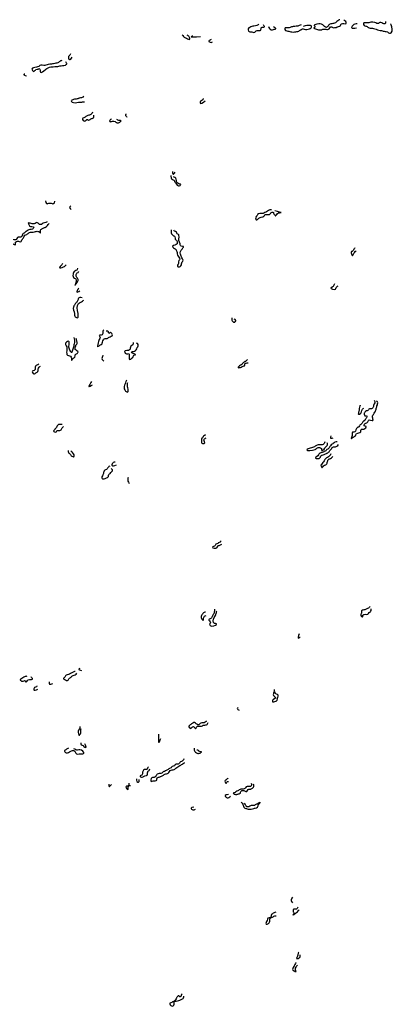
# Model space of a CAD drawing. Header units: metres. Extents: x 0 to 100, y 0 to 141.
# Drawn here: x 79.4 to 100.1, y 86.1 to 140.5 of the extents above; entities that cross this region are included whole.
import ezdxf

# ---------------------------------------------------------------- set-up
doc = ezdxf.new("R2010")
doc.units = ezdxf.units.M

msp = doc.modelspace()

# ---------------------------------------------------------------- linework, layer by layer
for points in [[(97.1, 140.55), (97.025, 140.525), (96.85, 140.375), (96.65, 140.325), (96.55, 140.3), (96.5, 140.275), (96.4, 140.15), (96.35, 140.125), (96.15, 140.275), (95.825, 140.3), (95.675, 140.225), (95.725, 140.15), (95.65, 140.1), (95.8, 140.025), (95.925, 140), (96.1, 140), (96.15, 140.025), (96.325, 140.025), (96.5, 140.05), (96.575, 140.15), (96.65, 140.15), (96.7, 140.125), (96.95, 140.15), (97.025, 140.175), (97.125, 140.225), (97.175, 140.325), (97.45, 140.35), (97.425, 140.45), (97.325, 140.525)], [(92.625, 140.3), (92.575, 140.275), (92.5, 140.225), (92.35, 140.2), (92.125, 140.125), (92.025, 140.05), (92.05, 139.925), (92.225, 139.875), (92.35, 139.85), (92.525, 139.95), (92.725, 139.975), (92.775, 140.125), (92.925, 140.15), (92.875, 140.275)], [(93.15, 140.175), (93.2, 140.075), (93.3, 140), (93.475, 140.025), (93.55, 140.05), (93.425, 140.15)], [(94.95, 140.275), (94.85, 140.225), (94.525, 140.175), (94.425, 140.15), (94.25, 140.1), (94.05, 140.075), (94.1, 139.95), (94.225, 139.925), (94.45, 139.875), (94.725, 139.9), (94.825, 139.925), (94.9, 139.975), (94.95, 140), (95.025, 140.05), (95.125, 140.025), (95.425, 140.05), (95.475, 140.075), (95.525, 140.2), (95.475, 140.225), (95.075, 140.175)], [(98.05, 140.325), (97.825, 140.25), (97.75, 140.125), (98.025, 140.1)], [(99.625, 140.45), (99.6, 140.325), (99.425, 140.375), (99.3, 140.4), (99.25, 140.35), (99.025, 140.4), (98.575, 140.375), (98.4, 140.35), (98.45, 140.225), (98.525, 140.2), (98.675, 140.125), (98.725, 140.1), (98.95, 140.075), (99.1, 140.025), (99.25, 139.975), (99.4, 139.95), (99.6, 139.9), (99.725, 139.875), (99.85, 139.8), (99.925, 139.825), (99.925, 140.275), (99.9, 140.325)], [(88.375, 139.725), (88.45, 139.625), (88.625, 139.525), (88.8, 139.475), (88.775, 139.6), (88.65, 139.7)], [(88.975, 139.65), (88.9, 139.625), (89.4, 139.625)], [(89.975, 139.45), (89.925, 139.425), (89.85, 139.375), (89.975, 139.3), (90.05, 139.325)], [(82.2, 138.675), (82.175, 138.6), (82.1, 138.525), (82.15, 138.35), (82.3, 138.475)], [(81.725, 138.3), (81.65, 138.275), (81.5, 138.175), (81.4, 138.15), (81.15, 138.1), (80.975, 138.075), (80.725, 138.025), (80.575, 138.05), (80.45, 137.975), (80.325, 137.925), (80.075, 137.825), (80.175, 137.7), (80.3, 137.8), (80.425, 137.825), (80.475, 137.85), (80.525, 137.75), (80.55, 137.65), (80.8, 137.775), (80.9, 137.85), (81.05, 137.925), (81.175, 137.95), (81.5, 137.975), (81.625, 138), (81.925, 138.05), (82, 138.1), (81.95, 138.225)], [(79.675, 137.55), (79.625, 137.525), (79.775, 137.45)], [(82.925, 136.325), (82.9, 136.275), (82.7, 136.225), (82.65, 136.2), (82.575, 136.175), (82.375, 136.15), (82.25, 136.05), (82.375, 135.975), (82.725, 136), (82.775, 136), (82.975, 136.025)], [(89.55, 136.2), (89.525, 136.125), (89.4, 136.05), (89.375, 135.95), (89.65, 136.075)], [(83.425, 135.45), (83.375, 135.35), (83.3, 135.3), (83.225, 135.275), (83.125, 135.25), (83.05, 135.2), (83.025, 135.175), (82.875, 135.075), (82.975, 134.95), (83.15, 135.05), (83.2, 135), (83.325, 135.075), (83.475, 135.125), (83.5, 135.275)], [(84.475, 135.075), (84.425, 135.05), (84.375, 134.925), (84.525, 134.95), (84.675, 134.925), (84.75, 134.875), (84.8, 134.85), (85, 134.975), (84.825, 135), (84.775, 135.05)], [(85.275, 135.35), (85.25, 135.3), (85.325, 135.175)], [(87.75, 131.95), (87.8, 131.775), (87.95, 131.65), (87.975, 131.6), (88.025, 131.525), (88.1, 131.425), (88.175, 131.375), (88.3, 131.45), (88.25, 131.475), (88.075, 131.6), (88.05, 131.75), (88.025, 131.8), (87.9, 131.875)], [(87.85, 132.175), (87.875, 132.025), (88, 132.125)], [(80.825, 130.55), (80.875, 130.4), (81.075, 130.425), (81.275, 130.4), (81.35, 130.525)], [(82.225, 130.275), (82.15, 130.175), (82.25, 130.075)], [(93.325, 130.05), (93.15, 130.025), (93.05, 129.95), (93, 129.925), (92.9, 129.875), (92.825, 129.85), (92.55, 129.8), (92.525, 129.75), (92.45, 129.65), (92.475, 129.5), (92.625, 129.6), (92.75, 129.65), (92.9, 129.7), (92.95, 129.775), (93.025, 129.8), (93.25, 129.825), (93.275, 129.875), (93.425, 129.9), (93.45, 129.825), (93.5, 129.775), (93.525, 129.725), (93.65, 129.85), (93.85, 129.9), (93.5, 130)], [(80.925, 129.4), (80.85, 129.35), (80.7, 129.325), (80.6, 129.25), (80.5, 129.25), (80.35, 129.35), (80.25, 129.3), (80.15, 129.275), (80.025, 129.3), (79.875, 129.325), (79.925, 129.2), (79.95, 129.15), (80.175, 129.1), (80.15, 129.025), (79.9, 128.95), (79.85, 128.925), (79.675, 128.8), (79.6, 128.75), (79.55, 128.7), (79.525, 128.575), (79.375, 128.55), (79.275, 128.525), (79.225, 128.425), (79.15, 128.4), (78.9, 128.375), (78.875, 128.3), (78.775, 128.175), (78.65, 128.1), (78.625, 127.875), (78.525, 127.75), (78.45, 127.7), (78.425, 127.65), (78.35, 127.525), (78.45, 127.425), (78.525, 127.475), (78.6, 127.525), (78.675, 127.6), (78.7, 127.725), (78.775, 127.875), (78.75, 127.975), (78.8, 128.05), (78.85, 128.075), (78.925, 128.125), (79.025, 128.175), (79.15, 128.125), (79.175, 128.275), (79.275, 128.325), (79.375, 128.3), (79.475, 128.3), (79.525, 128.4), (79.575, 128.475), (79.625, 128.55), (79.675, 128.65), (79.8, 128.7), (79.875, 128.75), (79.95, 128.8), (80.15, 128.825), (80.275, 128.85), (80.45, 128.85), (80.55, 128.775), (80.575, 128.975), (80.625, 129), (80.775, 129.075), (80.825, 129.1), (81.025, 129.3)], [(87.775, 128.95), (87.8, 128.725), (87.9, 128.625), (87.95, 128.6), (88.025, 128.4), (88.075, 128.375), (88.1, 128.225), (88.1, 128.175), (87.85, 128.05), (87.9, 127.95), (88, 127.9), (88.025, 127.875), (88.1, 127.7), (88.125, 127.55), (88.2, 127.45), (88.25, 127.325), (88.2, 127.25), (88.175, 127.1), (88.125, 126.925), (88.225, 126.9), (88.35, 127.075), (88.375, 127.175), (88.425, 127.225), (88.4, 127.35), (88.3, 127.55), (88.325, 127.825), (88.45, 128.025), (88.325, 128.05), (88.25, 128.225), (88.225, 128.275), (88.2, 128.65), (88.175, 128.7), (88.1, 128.725), (88.075, 128.825), (87.95, 128.875), (87.925, 128.925)], [(97.925, 127.95), (97.875, 127.875), (97.8, 127.775), (97.75, 127.75), (97.725, 127.675), (97.8, 127.525), (97.825, 127.575), (97.875, 127.65), (97.9, 127.7), (98, 127.8)], [(81.775, 127.1), (81.75, 127.05), (81.7, 126.975), (81.6, 126.875), (81.825, 126.9), (81.975, 127.025)], [(82.6, 126.825), (82.55, 126.725), (82.45, 126.675), (82.35, 126.5), (82.425, 126.275), (82.5, 126.25), (82.45, 125.875), (82.55, 126.025), (82.625, 126.15), (82.6, 126.275), (82.55, 126.325), (82.525, 126.4), (82.55, 126.55), (82.625, 126.6), (82.675, 126.65)], [(96.8, 125.975), (96.725, 125.825), (96.65, 125.775), (96.6, 125.75), (96.85, 125.675), (96.9, 125.775), (96.95, 125.825), (97, 125.85)], [(82.65, 125.725), (82.625, 125.675), (82.55, 125.525), (82.725, 125.575)], [(82.85, 125.2), (82.65, 125.175), (82.625, 125.1), (82.6, 125.025), (82.5, 124.9), (82.45, 124.825), (82.4, 124.75), (82.375, 124.7), (82.425, 124.325), (82.475, 124.15), (82.6, 124.1), (82.625, 124.325), (82.65, 124.875), (82.775, 124.95), (82.95, 125.075)], [(91.125, 124.1), (91.15, 123.925), (91.2, 123.875), (91.25, 123.85), (91.35, 123.95), (91.25, 124.025)], [(84.05, 123.425), (84, 123.35), (83.95, 123.15), (83.8, 123.125), (83.85, 123), (83.8, 122.9), (83.725, 122.625), (83.7, 122.5), (83.825, 122.575), (83.95, 122.65), (83.975, 122.75), (84.025, 122.875), (84.075, 122.925), (84.275, 122.975), (84.35, 123.025), (84.525, 123.15), (84.425, 123.275), (84.325, 123.225), (84.3, 123.325), (84.175, 123.35)], [(82.4, 123), (82.425, 122.85), (82.4, 122.6), (82.375, 122.475), (82.3, 122.25), (82.275, 122.175), (82.175, 122.3), (82.125, 122.525), (82.1, 122.8), (81.925, 122.625), (81.975, 122.55), (82, 122.275), (82.05, 122.025), (82.25, 121.925), (82.275, 121.75), (82.325, 121.825), (82.45, 121.925), (82.475, 122.05), (82.6, 122.15), (82.625, 122.2), (82.475, 122.35), (82.5, 122.55), (82.525, 122.6), (82.575, 122.675), (82.55, 122.825), (82.525, 122.95)], [(85.675, 122.725), (85.65, 122.6), (85.55, 122.525), (85.475, 122.325), (85.2, 122.225), (85.3, 122.1), (85.425, 122.125), (85.45, 121.975), (85.475, 121.8), (85.625, 121.875), (85.65, 121.9), (85.7, 122.025), (85.8, 122.05), (85.675, 122.125), (85.575, 122.2), (85.75, 122.25), (85.9, 122.45), (85.95, 122.625), (85.85, 122.7)], [(84, 122.025), (83.95, 121.8), (84.05, 121.7)], [(80.45, 121.525), (80.35, 121.475), (80.275, 121.425), (80.225, 121.2), (80.15, 121.175), (80.1, 121.15), (80.175, 121), (80.325, 121.075), (80.4, 121.125), (80.425, 121.25), (80.475, 121.375), (80.55, 121.425)], [(92, 121.775), (91.95, 121.75), (91.9, 121.7), (91.85, 121.675), (91.7, 121.55), (91.65, 121.5), (91.6, 121.475), (91.475, 121.35), (91.65, 121.375), (91.75, 121.425), (91.825, 121.45), (91.85, 121.55), (92.025, 121.6)], [(83.375, 120.575), (83.3, 120.45), (83.225, 120.3), (83.425, 120.4)], [(85.3, 120.65), (85.275, 120.575), (85.25, 120.05), (85.375, 120), (85.4, 120.075), (85.35, 120.35), (85.375, 120.525)], [(99, 119.55), (99.025, 119.4), (98.975, 119.3), (98.95, 119.2), (98.85, 119.075), (98.7, 119.05), (98.65, 118.975), (98.575, 118.95), (98.475, 118.875), (98.45, 118.825), (98.5, 118.675), (98.575, 118.7), (98.575, 118.575), (98.525, 118.525), (98.475, 118.425), (98.425, 118.4), (98.325, 118.275), (98.25, 118.2), (98.2, 118.175), (98.15, 118.075), (98.1, 118.05), (98.025, 117.975), (97.975, 117.9), (97.925, 117.8), (97.8, 117.775), (97.775, 117.6), (97.725, 117.425), (97.875, 117.525), (97.925, 117.55), (97.975, 117.625), (98.025, 117.7), (98.25, 117.8), (98.275, 117.925), (98.425, 117.95), (98.55, 118.1), (98.45, 118.125), (98.475, 118.25), (98.525, 118.275), (98.65, 118.35), (98.675, 118.425), (98.8, 118.45), (98.925, 118.425), (98.9, 118.6), (98.925, 118.725), (98.975, 118.8), (99.025, 118.875), (99.075, 118.95), (99.1, 119.05), (99.15, 119.225), (99.175, 119.45), (99.125, 119.5)], [(98.225, 119.275), (98.2, 119.225), (98.15, 118.925), (98.125, 118.775), (98.25, 118.825), (98.3, 118.9), (98.35, 119.05), (98.425, 119.1)], [(81.75, 118.2), (81.5, 118.175), (81.4, 118), (81.35, 117.95), (81.325, 117.9), (81.275, 117.85), (81.425, 117.8), (81.45, 117.85), (81.625, 117.875), (81.725, 117.975), (81.775, 118.05), (81.825, 118.1)], [(89.65, 117.65), (89.625, 117.6), (89.55, 117.55), (89.525, 117.5), (89.475, 117.45), (89.45, 117.325), (89.5, 117.15), (89.625, 117.2), (89.6, 117.3), (89.6, 117.4), (89.65, 117.425), (89.7, 117.475)], [(96.275, 117.25), (96.225, 117.15), (96.175, 117.1), (95.9, 117.075), (95.725, 117), (95.7, 116.975), (95.45, 116.9), (95.275, 116.8), (95.725, 116.825), (95.775, 116.85), (95.825, 116.9), (95.975, 116.925), (96.075, 116.875), (96.1, 116.775), (96.275, 116.9), (96.3, 116.95), (96.375, 117.025), (96.4, 117.05), (96.4, 117.2)], [(96.95, 117.25), (96.825, 117.225), (96.725, 117.15), (96.675, 117.125), (96.575, 117.025), (96.525, 116.95), (96.475, 116.875), (96.425, 116.85), (96.35, 116.8), (96.325, 116.75), (96.25, 116.725), (96.175, 116.675), (96.075, 116.65), (95.95, 116.575), (95.925, 116.525), (95.75, 116.35), (95.825, 116.325), (96.025, 116.4), (96.05, 116.475), (96.175, 116.525), (96.35, 116.6), (96.4, 116.625), (96.525, 116.725), (96.575, 116.8), (96.65, 116.875), (96.675, 116.925), (96.85, 116.975), (96.925, 117), (97.025, 117.1)], [(96.6, 117.575), (96.575, 117.45), (96.725, 117.475)], [(82.075, 116.775), (82.1, 116.65), (82.15, 116.6), (82.2, 116.55), (82.25, 116.475), (82.4, 116.425), (82.325, 116.65), (82.225, 116.725)], [(96.6, 116.575), (96.575, 116.525), (96.475, 116.425), (96.275, 116.275), (96.225, 116.2), (96.15, 116.1), (96.075, 116), (96.05, 115.95), (96.125, 115.825), (96.15, 115.875), (96.25, 115.95), (96.375, 116.025), (96.425, 116.2), (96.45, 116.25), (96.5, 116.3), (96.575, 116.325), (96.675, 116.4), (96.7, 116.45)], [(84.675, 116.125), (84.575, 116.1), (84.5, 115.95), (84.75, 115.975)], [(84.375, 115.9), (84.3, 115.85), (84.2, 115.725), (84.1, 115.675), (84.025, 115.5), (84, 115.425), (83.95, 115.225), (84.025, 115.2), (84.125, 115.225), (84.2, 115.25), (84.3, 115.325), (84.325, 115.45), (84.4, 115.5), (84.425, 115.55), (84.5, 115.6), (84.525, 115.7), (84.45, 115.775)], [(85.4, 115.275), (85.375, 115.075), (85.45, 114.95)], [(90.5, 111.775), (90.475, 111.7), (90.375, 111.675), (90.35, 111.625), (90.25, 111.6), (90.2, 111.525), (90.05, 111.425), (90.3, 111.4), (90.35, 111.5), (90.425, 111.525), (90.575, 111.6)], [(89.675, 107.85), (89.525, 107.775), (89.475, 107.7), (89.45, 107.5), (89.55, 107.4), (89.575, 107.55), (89.7, 107.65)], [(90.175, 108), (90.15, 107.85), (90.125, 107.75), (90.075, 107.675), (90, 107.525), (89.925, 107.475), (89.85, 107.425), (89.95, 107.275), (89.9, 107.175), (90.025, 107.075), (90.275, 107.2), (90.175, 107.225), (90.15, 107.55), (90.225, 107.65), (90.25, 107.725), (90.3, 107.925)], [(98.75, 108.15), (98.725, 108.1), (98.625, 108.05), (98.475, 107.975), (98.3, 107.925), (98.275, 107.75), (98.25, 107.7), (98.35, 107.575), (98.375, 107.675), (98.5, 107.725), (98.65, 107.725), (98.725, 107.825), (98.8, 107.875), (98.825, 108.025)], [(94.85, 106.65), (94.8, 106.4), (94.9, 106.475)], [(82.475, 104.575), (82.4, 104.55), (82.25, 104.475), (82.15, 104.425), (82.025, 104.375), (81.925, 104.325), (81.9, 104.25), (81.825, 104.2), (81.925, 104.1), (82.05, 104.075), (82.1, 104.125), (82.15, 104.2), (82.225, 104.25), (82.35, 104.35), (82.475, 104.375), (82.55, 104.475)], [(82.725, 104.725), (82.675, 104.7), (82.825, 104.625)], [(79.8, 104.3), (79.625, 104.25), (79.525, 104.175), (79.425, 104.125), (79.55, 104.025), (79.7, 104.05), (79.725, 104), (79.875, 104.1), (80, 104.125), (80.1, 104.15), (80.025, 104.275)], [(80.35, 103.775), (80.325, 103.725), (80.225, 103.675), (80.175, 103.55), (80.4, 103.6)], [(81.025, 104), (81.05, 103.875), (81.225, 103.9)], [(93.475, 103.575), (93.45, 103.425), (93.425, 103.25), (93.55, 103.1), (93.425, 103.025), (93.375, 102.9), (93.55, 102.925), (93.6, 102.95), (93.65, 103.05), (93.65, 103.3), (93.55, 103.325), (93.525, 103.45)], [(91.45, 102.575), (91.425, 102.525), (91.525, 102.425)], [(82.725, 101.525), (82.7, 101.4), (82.625, 101.275), (82.65, 101.125), (82.675, 101.05), (82.775, 101.175), (82.775, 101.3), (82.8, 101.425)], [(89.725, 101.85), (89.7, 101.8), (89.475, 101.725), (89.375, 101.7), (89.3, 101.625), (89.2, 101.65), (89.025, 101.75), (88.9, 101.675), (88.825, 101.625), (88.75, 101.55), (88.85, 101.425), (88.9, 101.475), (89, 101.525), (89.125, 101.4), (89.175, 101.5), (89.45, 101.55), (89.55, 101.6), (89.725, 101.625), (89.825, 101.75)], [(87.075, 101.1), (87.1, 100.65), (87.2, 100.875)], [(82.1, 100.325), (82.025, 100.3), (81.95, 100.25), (81.875, 100.2), (81.975, 100.075), (82.1, 100.1), (82.225, 100.175), (82.4, 100.2), (82.475, 100.125), (82.5, 100.05), (82.775, 100.025), (82.95, 100.05), (82.725, 100.25), (82.6, 100.225), (82.4, 100.3)], [(82.775, 100.625), (82.8, 100.525), (82.9, 100.475), (82.95, 100.425), (83.05, 100.375), (83, 100.575)], [(89.05, 100.325), (89.075, 100.15), (89.175, 100.075), (89.325, 100.05), (89.45, 100.125), (89.35, 100.15), (89.275, 100.2), (89.2, 100.225)], [(88.475, 99.75), (88.425, 99.65), (88.25, 99.55), (88.2, 99.475), (88.1, 99.45), (88, 99.425), (87.95, 99.35), (87.825, 99.325), (87.775, 99.25), (87.65, 99.2), (87.6, 99.15), (87.525, 99.125), (87.4, 99.05), (87.325, 99.025), (87.25, 98.95), (87.05, 98.925), (86.975, 98.875), (86.95, 98.825), (86.875, 98.725), (86.7, 98.7), (86.675, 98.5), (86.775, 98.525), (86.975, 98.575), (87, 98.7), (87.15, 98.75), (87.2, 98.775), (87.35, 98.85), (87.425, 98.9), (87.6, 98.95), (87.675, 99.05), (87.775, 99.125), (87.975, 99.175), (88.025, 99.225), (88.15, 99.3), (88.25, 99.375), (88.35, 99.425), (88.525, 99.55)], [(86.525, 99.3), (86.475, 99.275), (86.45, 99.175), (86.3, 99.15), (86.2, 99.05), (86.175, 98.875), (86.1, 98.825), (86.05, 98.8), (86.175, 98.725), (86.25, 98.775), (86.4, 98.825), (86.45, 98.85), (86.5, 99.075), (86.55, 99.1), (86.6, 99.2)], [(85.85, 98.65), (85.875, 98.5), (85.975, 98.45), (86, 98.6)], [(90.925, 98.675), (90.875, 98.65), (90.8, 98.575), (90.75, 98.55), (90.825, 98.4), (90.85, 98.45), (90.95, 98.5)], [(84.325, 98.35), (84.35, 98.225), (84.475, 98.325)], [(85.425, 98.4), (85.4, 98.25), (85.275, 98.2), (85.375, 98.05), (85.425, 98.25), (85.525, 98.275)], [(92.2, 98.4), (92.175, 98.225), (92.05, 98.225), (91.925, 98.2), (91.85, 98.1), (91.625, 98.075), (91.45, 97.975), (91.35, 97.925), (91.3, 97.875), (91.2, 97.85), (91.4, 97.775), (91.45, 97.8), (91.6, 97.85), (91.625, 97.95), (91.75, 98), (91.825, 97.975), (91.95, 97.95), (92.025, 98.05), (92.175, 98.075), (92.225, 98.1), (92.35, 98.225), (92.325, 98.35)], [(90.95, 97.775), (90.75, 97.7), (90.875, 97.6), (91.05, 97.675)], [(89.025, 97.075), (88.875, 97.025), (88.975, 96.925), (89.125, 96.975)], [(91.65, 97.35), (91.775, 97.125), (91.8, 97.05), (91.85, 97.025), (92.025, 96.975), (92.35, 97), (92.425, 97.025), (92.55, 97.075), (92.575, 97.15), (92.7, 97.35), (92.525, 97.25), (92.45, 97.225), (92.375, 97.175), (92.15, 97.15), (92.075, 97.1), (91.925, 97.125), (91.9, 97.175), (91.825, 97.3)], [(94.475, 92.1), (94.4, 91.925), (94.475, 91.8)], [(94.775, 91.55), (94.7, 91.45), (94.525, 91.425), (94.525, 91.3), (94.55, 91.25), (94.5, 91.125), (94.65, 91.225), (94.75, 91.3), (94.85, 91.4)], [(93.55, 91.275), (93.475, 91.25), (93.35, 91.175), (93.325, 91.15), (93.25, 90.975), (93.125, 90.95), (93.075, 90.825), (93.025, 90.625), (93.15, 90.65), (93.225, 90.85), (93.25, 90.95), (93.375, 91), (93.45, 91.05), (93.575, 91.075)], [(94.825, 89.075), (94.8, 89.025), (94.75, 88.85), (94.7, 88.725), (94.85, 88.75), (94.9, 88.925)], [(94.675, 88.5), (94.65, 88.45), (94.575, 88.325), (94.55, 88.275), (94.5, 88.075), (94.55, 88.05), (94.675, 88), (94.65, 88.125), (94.675, 88.25), (94.75, 88.35)], [(88.375, 86.775), (88.35, 86.725), (88.25, 86.6), (88.225, 86.65), (88.1, 86.6), (88.075, 86.55), (87.925, 86.35), (87.85, 86.325), (87.75, 86.275), (87.7, 86.25), (87.8, 86.1), (87.925, 86.15), (87.95, 86.35), (88.05, 86.375), (88.325, 86.45), (88.45, 86.55), (88.475, 86.65)]]:
    msp.add_spline(points, degree=3)

doc.saveas('drawing.dxf')
